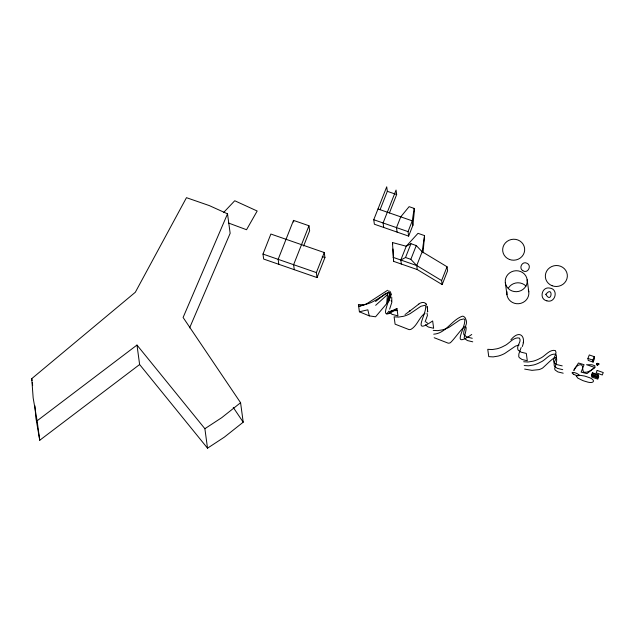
<?xml version="1.0" encoding="UTF-8"?>
<svg xmlns="http://www.w3.org/2000/svg" width="635" height="635" viewBox="0 0 635 635"><rect width="100%" height="100%" fill="white"/><g stroke="black" fill="none" stroke-linecap="round" stroke-linejoin="round"><path stroke-width="0.95" d="M427.641 311.023L427.641 311.618L427.411 308.205L427.514 309.031M389.533 311.944L391.93 314.309L397.947 315.889L396.962 308.562C377.706 322.747 388.112 305.681 390.271 294.283C390.017 293.219 388.898 292.711 387.874 292.886C378.46 297.49 369.943 306.395 358.41 304.459L359.402 311.785L369.284 315.881L375.563 316.794L388.858 301.085L389.572 292.179M389.493 294.354L386.739 303.038L387.652 292.735M522.28 346.567C526.344 336.645 519.684 329.041 510.905 339.788M389.62 309.181L391.851 302.26L391.731 297.188M388.723 292.886L388.906 290.576M523.264 342.765L523.319 342.17M389.914 298.68L390.263 294.743L388.858 301.085M380.055 209.764L387.326 191.318L386.715 186.825L373.753 219.726L374.364 224.219L408.646 236.109L412.893 225.346L414.433 210.383L414.171 208.415L409.115 206.661L400.748 216.845L396.502 227.616L397.113 232.108M423.029 252.849L424.553 235.609L418.005 233.331L406.249 246.229L400.812 260.025L401.36 264.049M424.553 235.609L422.156 251.746L416.727 265.541L417.266 269.565L442.166 284.591L447.596 270.796L447.056 266.771L422.156 251.746L416.274 245.554L410.956 243.713L406.249 246.229L392.47 242.562L393.613 261.358L417.266 269.565M414.171 208.415L412.282 220.853L408.043 231.616L408.646 236.109M521.16 347.504L518.882 353.885L518.747 356.338A3.699 3.516 -7.7 0 0 519.351 357.656L521.994 359.489L527.296 360.743L526.312 353.417L521.002 352.155L518.358 350.329A3.699 3.516 -7.7 0 1 517.755 349.012C516.731 345.218 521.875 341.503 519.438 338.074C513.286 336.669 509.183 344.051 503.872 346.051A27.48 26.13 -7.7 0 1 501.999 347.004A27.996 26.63 -7.7 0 1 497.086 348.766L492.189 349.567L487.759 349.313L488.752 356.64L493.181 356.894L498.078 356.092A27.996 26.63 -7.7 0 0 502.023 354.759A27.48 26.13 -7.7 0 0 504.857 353.385L515.533 346.099L519.097 344.988M390.509 297.14L390.898 295.386M425.109 321.921L427.434 315.444L427.006 313.19M523.034 270.82C528.05 273.899 532.106 265.327 526.891 263.223C522.232 260.787 518.43 268.216 522.827 270.7M262.985 254.071L270.875 234.037L324.263 252.547L324.937 257.54L317.04 277.574L263.66 259.056L262.985 254.071L316.365 272.582L317.04 277.574M303.609 246.047L309.642 230.743L308.967 225.75L293.497 220.385L278.154 259.326L278.828 264.319M308.967 225.75L293.616 264.692L294.291 269.684M316.365 272.582L324.263 252.547M389.39 213.003L396.661 194.556L396.057 190.063L383.088 222.964L383.699 227.457M400.812 260.025L405.519 257.5L410.956 243.713M442.166 284.591L441.619 280.567L416.727 265.541L410.837 259.35L416.274 245.554M441.619 280.567L447.056 266.771M587.923 358.426L589.296 354.949L594.209 356.656L594.479 358.616L593.106 362.093L588.193 360.394L587.923 358.426L592.844 360.132L593.106 362.093M592.844 360.132L594.209 356.656M37.116 420.799L33.163 397.931L31.75 378.651L135.326 292.259L186.468 197.675L209.272 205.581L227.52 213.836L183.102 317.476L240.578 402.717L243.213 422.188L224.353 437.142L207.518 448.175L139.621 364.53L136.985 345.059L37.116 420.799L39.743 440.261L139.621 364.53M189.627 327.858L230.156 233.307L227.52 213.836M386.81 313.841L388.938 311.126M388.326 313.603L391.446 310.761L397.232 310.555M223.48 212.638L234.744 200.747L257.175 211.018L246.539 229.727L228.402 222.98M598.622 364.276L597.289 365.125L597.098 364.426A8.779 8.35 -7.7 0 0 597.146 363.323A8.501 8.08 -7.7 0 1 597.051 364.49L597.146 365.347L598.487 364.45A14.843 14.121 -7.7 0 0 598.98 363.958L597.908 364.474A0.865 0.818 -7.7 0 1 597.432 364.458L597.257 363.982A8.977 8.541 -7.7 0 0 597.241 363.355A8.08 7.683 -7.7 0 1 597.146 364.252L597.456 364.903L598.781 364.069L597.535 364.696L597.21 363.942A8.39 7.977 -7.7 0 0 597.21 363.347M375.658 305.324L387.564 294.521M375.547 301.538L386.183 293.052M240.578 402.717L221.726 417.679L204.883 428.704L207.518 448.175M598.821 363.903L598.218 364.26A1.167 1.111 -7.7 0 1 597.479 364.212L597.321 363.887A6.985 6.644 -7.7 0 0 597.273 363.371M410.416 310.571L409.257 311.467L418.782 304.109M409.797 311.047L406.464 313.507M471.749 334.494C449.977 349.464 465.836 328.382 464.733 319.516A1.73 1.643 -7.7 0 0 463.883 318.905L459.978 319.849L449.31 327.136A27.48 26.13 -7.7 0 1 446.476 328.509A27.996 26.63 -7.7 0 1 442.524 329.843L437.634 330.644L433.205 330.39M418.386 304.379C420.719 302.117 425.498 301.188 426.641 305.133M405.059 314.452L405.805 313.952M425.013 313.206C419.14 317.278 417.433 325.382 411.25 329.176A4.167 3.961 -7.7 0 1 409.067 329.605L395.097 324.167L394.105 316.833L398.534 317.087L403.431 316.293A27.996 26.63 -7.7 0 0 408.345 314.531A27.48 26.13 -7.7 0 0 410.218 313.579L420.886 306.292L424.791 305.348A1.73 1.643 -7.7 0 1 425.64 305.959C426.736 314.825 410.885 335.907 432.657 320.945L433.642 328.271L428.339 327.009L425.696 325.183A3.699 3.516 -7.7 0 1 425.426 324.755M390.215 311.483L396.962 308.562M365.752 304.348L358.68 306.451L366.077 304.189L387.58 290.274M359.402 311.785L367.832 309.801L369.284 315.881M546.838 300.823C555.403 303.617 558.967 289.084 549.767 288.076C541.83 286.266 538.67 299.236 546.886 300.831M433.713 334.177C445.722 333.47 451.683 319.953 462.367 316.214A2.794 2.651 -7.7 0 1 463.82 316.516L465.288 317.905L466.312 320.675A10.819 10.287 -7.7 0 1 466.336 323.874L463.844 331.414L463.709 333.875A3.699 3.516 -7.7 0 0 464.312 335.193L466.955 337.026L472.257 338.28M472.742 341.828L467.439 340.566L464.796 338.741A3.699 3.516 -7.7 0 1 464.185 337.423C471.376 312.904 456.763 336.979 450.35 342.733A4.167 3.961 -7.7 0 1 448.159 343.162L434.197 337.725M562.213 365.871L556.903 364.609L554.26 362.776A3.699 3.516 -7.7 0 1 553.656 361.466C552.633 357.664 557.776 353.949 555.339 350.52C549.188 349.123 545.084 356.505 539.774 358.505A27.48 26.13 -7.7 0 1 536.94 359.878A27.996 26.63 -7.7 0 1 532.987 361.212L528.09 362.013L523.661 361.759M562.721 369.649L557.419 368.395L554.776 366.562A3.699 3.516 -7.7 0 1 554.172 365.244C553.149 361.45 558.292 357.735 555.847 354.306C549.704 352.909 545.6 360.291 540.282 362.291A27.48 26.13 -7.7 0 1 537.448 363.664A27.996 26.63 -7.7 0 1 533.495 364.998L528.606 365.8L524.177 365.546M563.197 373.197L557.895 371.935L555.252 370.11A3.699 3.516 -7.7 0 1 554.649 368.792C561.086 348.361 550.91 360.767 542.576 368.062A15.923 15.145 -7.7 0 1 538.909 369.633L531.995 370.356L524.653 369.094M387.326 191.318L396.661 194.556M378 208.963L412.282 220.853L412.893 225.346M373.753 219.726L408.043 231.616M405.519 257.5L410.837 259.35M393.065 257.334L416.727 265.541M322.207 256.588L324.937 257.54M427.466 323.144L426.188 322.056M391.081 300.657L391.509 301.022M136.985 345.059L204.883 428.704M425.767 303.609L426.18 304.213M233.259 407.432L243.213 422.188M390.184 291.536L391.525 294.743M427.037 306.324L427.498 308.896M427.157 306.832L427.331 307.658M39.743 440.261L35.798 417.401L34.949 405.828M527.161 279.765A11.017 10.477 -7.7 0 1 511.977 290.933A11.017 10.477 -7.7 0 1 509.587 272.947A11.017 10.477 -7.7 0 1 527.161 279.765L528.788 291.814M505.317 282.662L506.952 294.719M392.47 242.562L392.692 244.253M293.497 220.385L293.719 222.052M31.75 378.651L32.012 380.595M32.274 382.54L32.671 385.461M392.946 249.007L393.406 257.556M393.509 259.461L393.613 261.358M427.641 311.356L427.641 311.936M528.296 289.758A11.017 10.477 -7.7 0 1 518.787 303.705A11.017 10.477 -7.7 0 1 507.008 291.719M508.373 288.084A11.017 10.477 -7.7 0 1 525.994 286.091M582.597 368.403L583.271 371.554A2.238 2.127 -7.7 0 0 584.208 372.221C588.28 372.928 591.733 369.554 594.876 367.482L594.939 365.8L591.915 364.752L586.534 364.704L594.876 367.482L586.946 373.618L581.12 372.134L584.065 364.68L578.445 362.998L573.842 370.499C574.604 366.165 583.247 361.085 582.597 368.403M545.846 294.346C551.823 304.863 553.656 284.678 545.846 294.346M576.278 375.968L577.723 378.047L582.668 380.508A33.83 32.171 -7.7 0 0 585.875 381.524C594.495 384.691 596.733 379.555 587.502 376.999A33.83 32.171 -7.7 0 0 584.303 375.983L578.771 375.142L576.278 375.968M592.415 372.737L591.455 375.158L597.559 377.277L598.511 374.848L592.415 372.737M592.503 373.396L591.542 375.817L597.646 377.936L598.607 375.507L592.503 373.396M592.661 374.602L591.709 377.031L597.813 379.143L598.765 376.722L592.661 374.602M597.146 370.435L596.194 372.856L602.297 374.975L603.25 372.554L597.146 370.435M573.341 374.078A3.739 1.024 21.5 0 0 579.017 375.46A3.739 1.024 21.5 0 0 574.334 372.57A3.739 1.024 21.5 0 0 573.341 374.078M509.397 259.437A11.017 10.477 -7.7 0 0 524.589 248.261A11.017 10.477 -7.7 0 0 507.016 241.443A11.017 10.477 -7.7 0 0 509.397 259.437M552.077 285.726A11.017 10.477 -7.7 0 0 567.269 274.55A11.017 10.477 -7.7 0 0 549.696 267.732A11.017 10.477 -7.7 0 0 552.077 285.726"/></g></svg>
